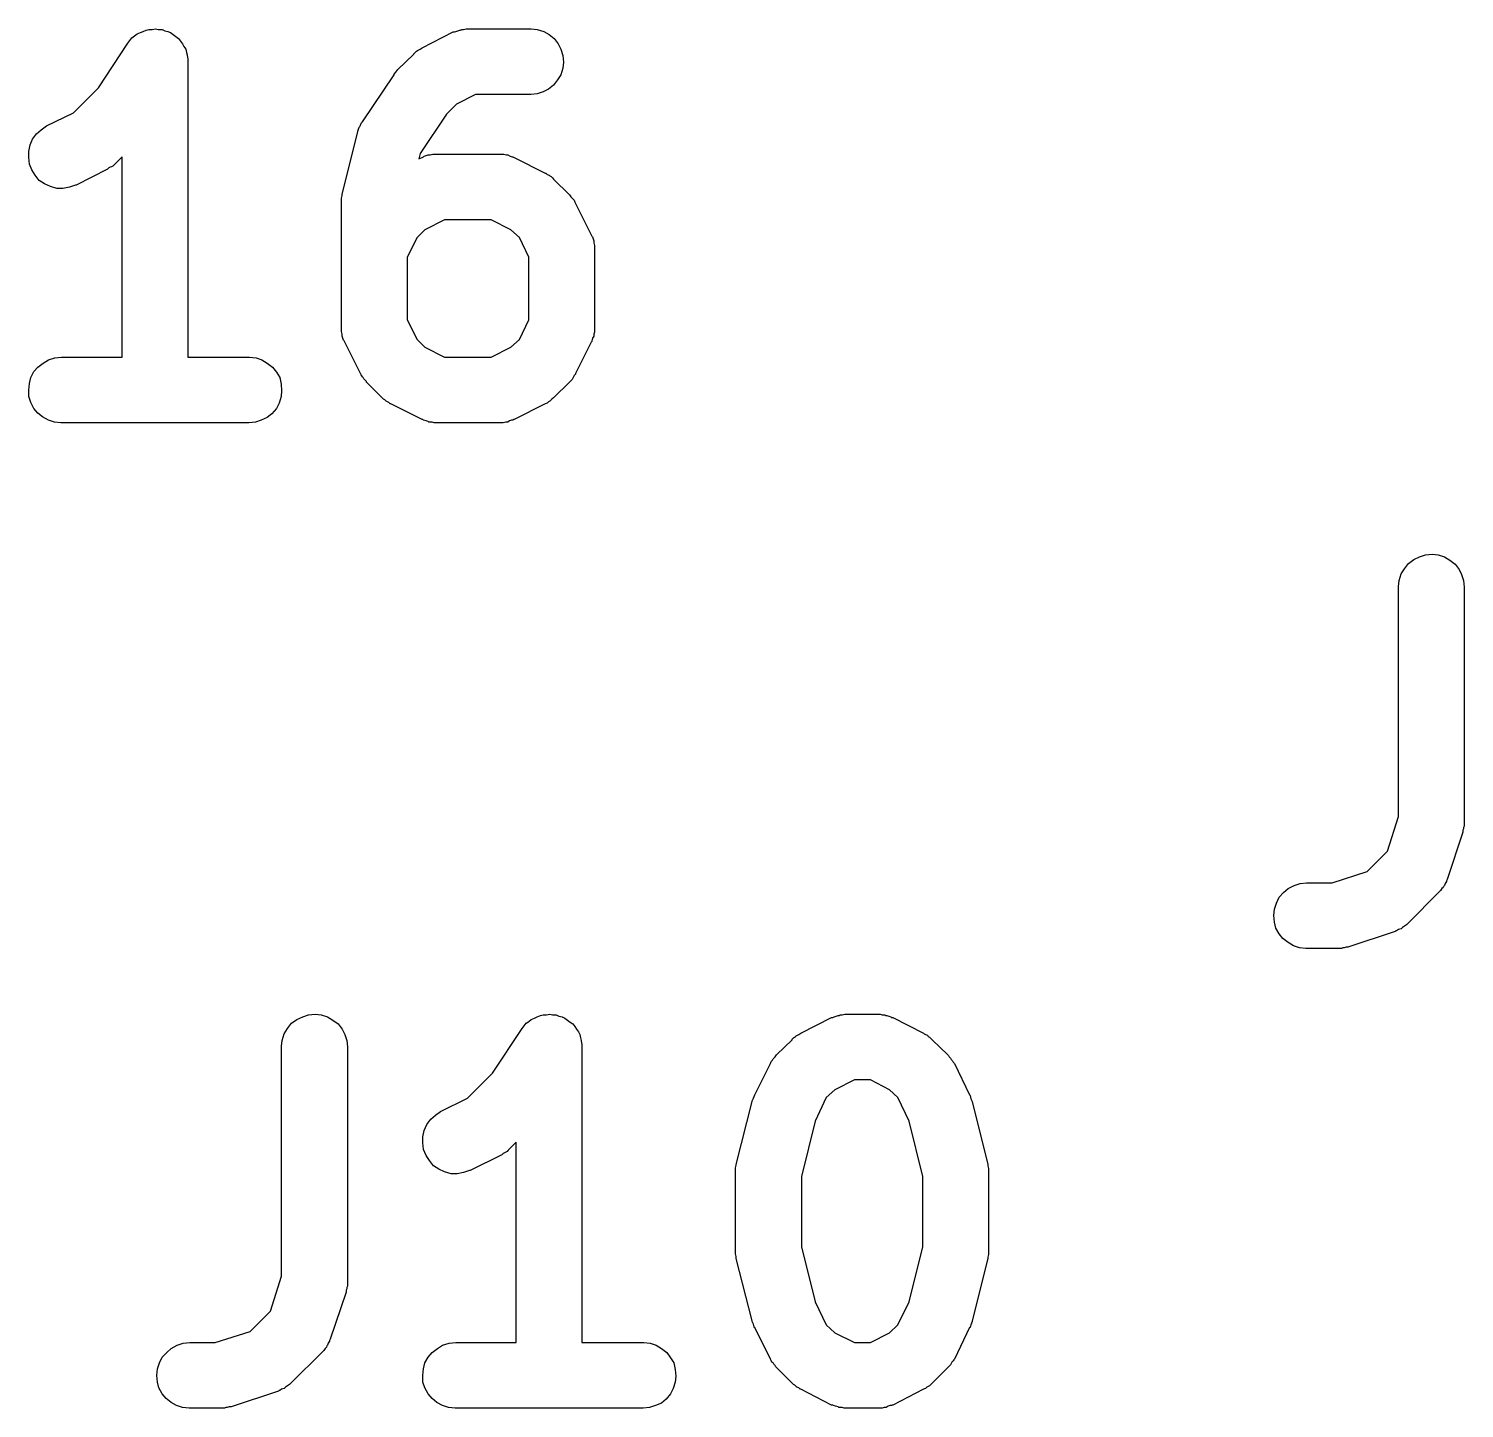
# Model space of a CAD drawing. Extents: x 169.2 to 195, y -135.1 to -106.
# Drawn here: x 187.36 to 189.545, y -119.376 to -117.276 of the extents above; entities that cross this region are included whole.
import ezdxf

# ---------------------------------------------------------------- set-up
doc = ezdxf.new("R2010")
doc.units = 0
doc.layers.add('BLACK', color=7, linetype='CONTINUOUS')

msp = doc.modelspace()

# ---------------------------------------------------------------- linework, layer by layer
at = {"layer": 'BLACK', "linetype": 'CONTINUOUS'}
for p, q in [((187.514, -117.294), (187.517, -117.29)), ((187.517, -117.29), (187.521, -117.287)), ((187.517, -117.29), (187.517, -117.29)), ((187.517, -117.29), (187.517, -117.29)), ((187.521, -117.287), (187.525, -117.284)), ((187.525, -117.284), (187.53, -117.282)), ((187.525, -117.284), (187.525, -117.284)), ((187.525, -117.284), (187.525, -117.284)), ((187.53, -117.282), (187.534, -117.28)), ((187.534, -117.28), (187.539, -117.278)), ((187.534, -117.28), (187.534, -117.28)), ((187.534, -117.28), (187.534, -117.28)), ((187.539, -117.278), (187.543, -117.277)), ((187.543, -117.277), (187.543, -117.277)), ((187.543, -117.277), (187.543, -117.277)), ((187.543, -117.277), (187.548, -117.277)), ((187.548, -117.277), (187.553, -117.276)), ((187.553, -117.276), (187.553, -117.276)), ((187.553, -117.276), (187.557, -117.277)), ((187.553, -117.276), (187.553, -117.276)), ((187.557, -117.277), (187.562, -117.277)), ((187.562, -117.277), (187.562, -117.277)), ((187.562, -117.277), (187.563, -117.277)), ((187.563, -117.277), (187.567, -117.279)), ((187.567, -117.279), (187.572, -117.28)), ((187.572, -117.28), (187.572, -117.28)), ((187.572, -117.28), (187.572, -117.28)), ((187.572, -117.28), (187.576, -117.282)), ((187.576, -117.282), (187.58, -117.285)), ((187.58, -117.285), (187.58, -117.285)), ((187.58, -117.285), (187.58, -117.285)), ((187.58, -117.285), (187.584, -117.288)), ((187.584, -117.288), (187.588, -117.291)), ((187.959, -117.305), (188.006, -117.281)), ((188.006, -117.281), (188.007, -117.281)), ((188.007, -117.281), (188.008, -117.281)), ((188.008, -117.281), (188.01, -117.28)), ((188.01, -117.28), (188.013, -117.279)), ((188.013, -117.279), (188.016, -117.278)), ((188.016, -117.278), (188.017, -117.278)), ((188.017, -117.278), (188.019, -117.277)), ((188.019, -117.277), (188.022, -117.277)), ((188.022, -117.277), (188.026, -117.276)), ((188.026, -117.276), (188.027, -117.276)), ((188.027, -117.276), (188.029, -117.276)), ((188.029, -117.276), (188.124, -117.276)), ((188.124, -117.276), (188.125, -117.276)), ((188.125, -117.276), (188.134, -117.277)), ((188.134, -117.277), (188.144, -117.28)), ((188.144, -117.28), (188.152, -117.285)), ((188.152, -117.285), (188.16, -117.291)), ((187.466, -117.366), (187.511, -117.298)), ((187.511, -117.298), (187.514, -117.294)), ((187.511, -117.298), (187.511, -117.298)), ((187.511, -117.298), (187.511, -117.298)), ((187.511, -117.298), (187.511, -117.298)), ((187.511, -117.298), (187.511, -117.298)), ((187.588, -117.291), (187.588, -117.291)), ((187.588, -117.291), (187.588, -117.291)), ((187.588, -117.291), (187.591, -117.295)), ((187.591, -117.295), (187.594, -117.299)), ((187.594, -117.299), (187.594, -117.299)), ((187.594, -117.299), (187.594, -117.299)), ((187.594, -117.299), (187.596, -117.303)), ((187.596, -117.303), (187.599, -117.307)), ((187.599, -117.307), (187.599, -117.307)), ((187.599, -117.307), (187.599, -117.307)), ((187.599, -117.307), (187.6, -117.312)), ((187.6, -117.312), (187.601, -117.316)), ((187.946, -117.314), (187.948, -117.312)), ((187.948, -117.312), (187.95, -117.31)), ((187.95, -117.31), (187.952, -117.309)), ((187.952, -117.309), (187.954, -117.308)), ((187.954, -117.308), (187.956, -117.307)), ((187.956, -117.307), (187.959, -117.305)), ((188.16, -117.291), (188.166, -117.299)), ((188.166, -117.299), (188.17, -117.307)), ((188.17, -117.307), (188.173, -117.317)), ((187.601, -117.316), (187.601, -117.317)), ((187.601, -117.317), (187.601, -117.317)), ((187.601, -117.317), (187.602, -117.322)), ((187.602, -117.322), (187.602, -117.326)), ((187.602, -117.326), (187.602, -117.776)), ((187.922, -117.338), (187.946, -117.315)), ((187.946, -117.315), (187.946, -117.314)), ((188.173, -117.317), (188.174, -117.327)), ((188.174, -117.327), (188.173, -117.336)), ((187.868, -117.418), (187.916, -117.346)), ((187.916, -117.345), (187.919, -117.342)), ((187.916, -117.346), (187.916, -117.345)), ((187.916, -117.346), (187.916, -117.346)), ((187.916, -117.346), (187.916, -117.346)), ((187.916, -117.346), (187.916, -117.346)), ((187.919, -117.342), (187.922, -117.338)), ((188.165, -117.354), (188.159, -117.362)), ((188.17, -117.346), (188.165, -117.354)), ((188.173, -117.336), (188.17, -117.346)), ((187.428, -117.404), (187.466, -117.366)), ((188.04, -117.376), (188.011, -117.391)), ((188.124, -117.376), (188.04, -117.376)), ((188.134, -117.375), (188.124, -117.376)), ((188.143, -117.372), (188.134, -117.375)), ((188.151, -117.368), (188.143, -117.372)), ((188.159, -117.362), (188.151, -117.368)), ((188.011, -117.391), (187.996, -117.406)), ((187.387, -117.424), (187.428, -117.404)), ((187.865, -117.423), (187.866, -117.42)), ((187.866, -117.42), (187.868, -117.418)), ((187.996, -117.406), (187.956, -117.466)), ((187.366, -117.444), (187.372, -117.436)), ((187.372, -117.436), (187.379, -117.43)), ((187.379, -117.43), (187.387, -117.424)), ((187.837, -117.528), (187.861, -117.433)), ((187.861, -117.432), (187.862, -117.429)), ((187.861, -117.433), (187.861, -117.432)), ((187.862, -117.429), (187.863, -117.426)), ((187.863, -117.426), (187.864, -117.425)), ((187.864, -117.425), (187.865, -117.423)), ((187.36, -117.463), (187.362, -117.453)), ((187.36, -117.472), (187.36, -117.463)), ((187.362, -117.453), (187.366, -117.444)), ((187.361, -117.482), (187.36, -117.472)), ((187.365, -117.491), (187.361, -117.482)), ((187.484, -117.487), (187.482, -117.488)), ((187.486, -117.486), (187.484, -117.487)), ((187.488, -117.485), (187.486, -117.486)), ((187.49, -117.483), (187.488, -117.485)), ((187.492, -117.481), (187.49, -117.483)), ((187.502, -117.471), (187.492, -117.481)), ((187.492, -117.481), (187.492, -117.481)), ((187.502, -117.776), (187.502, -117.471)), ((187.956, -117.466), (187.954, -117.474)), ((187.954, -117.474), (187.959, -117.472)), ((187.959, -117.472), (187.961, -117.471)), ((187.959, -117.472), (187.959, -117.472)), ((187.961, -117.471), (187.962, -117.47)), ((187.962, -117.47), (187.965, -117.469)), ((187.965, -117.469), (187.968, -117.468)), ((187.968, -117.468), (187.97, -117.468)), ((187.97, -117.468), (187.971, -117.468)), ((187.971, -117.468), (187.975, -117.467)), ((187.975, -117.467), (187.978, -117.467)), ((187.978, -117.467), (187.979, -117.467)), ((187.979, -117.467), (187.981, -117.467)), ((187.981, -117.467), (188.076, -117.467)), ((188.076, -117.467), (188.077, -117.467)), ((188.077, -117.467), (188.078, -117.467)), ((188.078, -117.467), (188.08, -117.467)), ((188.08, -117.467), (188.083, -117.467)), ((188.083, -117.467), (188.087, -117.468)), ((188.087, -117.468), (188.088, -117.468)), ((188.088, -117.468), (188.089, -117.468)), ((188.089, -117.468), (188.093, -117.47)), ((188.093, -117.47), (188.096, -117.471)), ((188.096, -117.471), (188.097, -117.471)), ((188.097, -117.471), (188.099, -117.472)), ((188.099, -117.472), (188.146, -117.496)), ((187.37, -117.499), (187.365, -117.491)), ((187.376, -117.507), (187.37, -117.499)), ((187.384, -117.512), (187.376, -117.507)), ((187.48, -117.49), (187.432, -117.514)), ((187.482, -117.488), (187.48, -117.49)), ((188.146, -117.496), (188.147, -117.496)), ((188.147, -117.496), (188.149, -117.498)), ((188.149, -117.498), (188.152, -117.499)), ((188.152, -117.499), (188.153, -117.5)), ((188.153, -117.5), (188.155, -117.501)), ((188.155, -117.501), (188.157, -117.503)), ((188.157, -117.503), (188.159, -117.505)), ((188.159, -117.505), (188.183, -117.529)), ((187.393, -117.516), (187.384, -117.512)), ((187.403, -117.519), (187.393, -117.516)), ((187.412, -117.519), (187.403, -117.519)), ((187.422, -117.517), (187.412, -117.519)), ((187.431, -117.514), (187.422, -117.517)), ((187.432, -117.514), (187.431, -117.514)), ((187.836, -117.534), (187.837, -117.53)), ((187.837, -117.529), (187.837, -117.528)), ((187.837, -117.53), (187.837, -117.529)), ((188.183, -117.529), (188.183, -117.529)), ((188.183, -117.529), (188.185, -117.532)), ((187.836, -117.538), (187.836, -117.534)), ((187.836, -117.539), (187.836, -117.538)), ((187.836, -117.54), (187.836, -117.539)), ((187.836, -117.731), (187.836, -117.54)), ((187.836, -117.54), (187.836, -117.54)), ((188.185, -117.532), (188.187, -117.534)), ((188.187, -117.534), (188.188, -117.535)), ((188.188, -117.535), (188.19, -117.537)), ((188.19, -117.537), (188.191, -117.54)), ((188.191, -117.54), (188.192, -117.542)), ((188.192, -117.542), (188.216, -117.59)), ((187.993, -117.567), (187.963, -117.582)), ((188.064, -117.567), (187.993, -117.567)), ((188.094, -117.582), (188.064, -117.567)), ((187.951, -117.594), (187.936, -117.624)), ((187.963, -117.582), (187.951, -117.594)), ((188.107, -117.594), (188.094, -117.582)), ((188.121, -117.624), (188.107, -117.594)), ((188.216, -117.59), (188.216, -117.59)), ((188.216, -117.59), (188.217, -117.592)), ((188.217, -117.592), (188.218, -117.593)), ((188.218, -117.593), (188.219, -117.596)), ((188.219, -117.596), (188.22, -117.599)), ((188.22, -117.599), (188.22, -117.601)), ((188.22, -117.601), (188.22, -117.602)), ((188.22, -117.602), (188.221, -117.606)), ((188.221, -117.606), (188.221, -117.609)), ((188.221, -117.609), (188.221, -117.61)), ((188.221, -117.61), (188.221, -117.612)), ((188.221, -117.612), (188.221, -117.731)), ((187.936, -117.624), (187.936, -117.719)), ((188.121, -117.719), (188.121, -117.624)), ((187.936, -117.719), (187.951, -117.749)), ((188.107, -117.749), (188.121, -117.719)), ((187.836, -117.732), (187.836, -117.731)), ((187.836, -117.734), (187.836, -117.732)), ((187.836, -117.737), (187.836, -117.734)), ((187.837, -117.741), (187.836, -117.737)), ((187.837, -117.742), (187.837, -117.741)), ((187.837, -117.744), (187.837, -117.742)), ((187.838, -117.747), (187.837, -117.744)), ((187.839, -117.75), (187.838, -117.747)), ((187.951, -117.749), (187.963, -117.761)), ((188.094, -117.761), (188.107, -117.749)), ((188.218, -117.747), (188.217, -117.751)), ((188.22, -117.744), (188.218, -117.747)), ((188.221, -117.738), (188.22, -117.741)), ((188.22, -117.741), (188.22, -117.743)), ((188.22, -117.743), (188.22, -117.744)), ((188.221, -117.731), (188.221, -117.732)), ((188.221, -117.732), (188.221, -117.733)), ((188.221, -117.733), (188.221, -117.735)), ((188.221, -117.735), (188.221, -117.738)), ((187.84, -117.751), (187.839, -117.75)), ((187.841, -117.753), (187.84, -117.751)), ((187.865, -117.801), (187.841, -117.753)), ((187.841, -117.753), (187.841, -117.753)), ((187.963, -117.761), (187.993, -117.776)), ((188.064, -117.776), (188.094, -117.761)), ((188.216, -117.753), (188.192, -117.801)), ((188.217, -117.752), (188.216, -117.753)), ((188.217, -117.751), (188.217, -117.752)), ((187.368, -117.798), (187.374, -117.791)), ((187.374, -117.791), (187.382, -117.785)), ((187.382, -117.785), (187.39, -117.78)), ((187.39, -117.78), (187.4, -117.777)), ((187.4, -117.777), (187.41, -117.776)), ((187.41, -117.776), (187.502, -117.776)), ((187.602, -117.776), (187.695, -117.776)), ((187.695, -117.776), (187.696, -117.776)), ((187.696, -117.776), (187.706, -117.777)), ((187.706, -117.777), (187.715, -117.78)), ((187.715, -117.78), (187.723, -117.785)), ((187.723, -117.785), (187.731, -117.791)), ((187.731, -117.791), (187.737, -117.799)), ((187.993, -117.776), (188.064, -117.776)), ((187.361, -117.816), (187.363, -117.807)), ((187.363, -117.807), (187.368, -117.798)), ((187.737, -117.799), (187.742, -117.807)), ((187.742, -117.807), (187.744, -117.817)), ((187.866, -117.803), (187.865, -117.801)), ((187.868, -117.806), (187.866, -117.803)), ((187.869, -117.807), (187.868, -117.806)), ((187.87, -117.809), (187.869, -117.807)), ((187.872, -117.811), (187.87, -117.809)), ((187.874, -117.813), (187.872, -117.811)), ((187.874, -117.814), (187.874, -117.813)), ((187.898, -117.838), (187.874, -117.814)), ((188.183, -117.814), (188.159, -117.838)), ((188.185, -117.812), (188.183, -117.814)), ((188.187, -117.81), (188.185, -117.812)), ((188.188, -117.808), (188.187, -117.81)), ((188.189, -117.806), (188.188, -117.808)), ((188.19, -117.804), (188.189, -117.806)), ((188.192, -117.802), (188.19, -117.804)), ((188.192, -117.801), (188.192, -117.802)), ((187.36, -117.826), (187.361, -117.816)), ((187.36, -117.836), (187.36, -117.826)), ((187.363, -117.845), (187.36, -117.836)), ((187.744, -117.836), (187.741, -117.846)), ((187.744, -117.817), (187.745, -117.827)), ((187.745, -117.827), (187.744, -117.836)), ((187.368, -117.854), (187.363, -117.845)), ((187.374, -117.861), (187.368, -117.854)), ((187.737, -117.854), (187.73, -117.862)), ((187.741, -117.846), (187.737, -117.854)), ((187.9, -117.84), (187.898, -117.838)), ((187.902, -117.841), (187.9, -117.84)), ((187.904, -117.843), (187.902, -117.841)), ((187.906, -117.844), (187.904, -117.843)), ((187.908, -117.845), (187.906, -117.844)), ((187.91, -117.847), (187.908, -117.845)), ((187.911, -117.847), (187.91, -117.847)), ((187.959, -117.871), (187.911, -117.847)), ((188.146, -117.847), (188.099, -117.871)), ((188.149, -117.846), (188.146, -117.847)), ((188.151, -117.844), (188.149, -117.846)), ((188.153, -117.843), (188.151, -117.844)), ((188.154, -117.842), (188.153, -117.843)), ((188.156, -117.84), (188.154, -117.842)), ((188.159, -117.838), (188.156, -117.84)), ((188.159, -117.838), (188.159, -117.838)), ((187.381, -117.867), (187.374, -117.861)), ((187.39, -117.872), (187.381, -117.867)), ((187.399, -117.875), (187.39, -117.872)), ((187.409, -117.876), (187.399, -117.875)), ((187.41, -117.876), (187.409, -117.876)), ((187.695, -117.876), (187.41, -117.876)), ((187.705, -117.875), (187.695, -117.876)), ((187.714, -117.872), (187.705, -117.875)), ((187.723, -117.868), (187.714, -117.872)), ((187.73, -117.862), (187.723, -117.868)), ((187.96, -117.871), (187.959, -117.871)), ((187.961, -117.872), (187.96, -117.871)), ((187.965, -117.873), (187.961, -117.872)), ((187.968, -117.874), (187.965, -117.873)), ((187.969, -117.875), (187.968, -117.874)), ((187.971, -117.875), (187.969, -117.875)), ((187.974, -117.875), (187.971, -117.875)), ((187.977, -117.876), (187.974, -117.875)), ((187.979, -117.876), (187.977, -117.876)), ((187.98, -117.876), (187.979, -117.876)), ((187.981, -117.876), (187.98, -117.876)), ((188.076, -117.876), (187.981, -117.876)), ((188.078, -117.876), (188.076, -117.876)), ((188.079, -117.876), (188.078, -117.876)), ((188.082, -117.876), (188.079, -117.876)), ((188.086, -117.875), (188.082, -117.876)), ((188.087, -117.875), (188.086, -117.875)), ((188.089, -117.875), (188.087, -117.875)), ((188.092, -117.873), (188.089, -117.875)), ((188.095, -117.872), (188.092, -117.873)), ((188.097, -117.872), (188.095, -117.872)), ((188.098, -117.871), (188.097, -117.872)), ((188.099, -117.871), (188.098, -117.871)), ((189.477, -118.08), (189.486, -118.077)), ((189.486, -118.077), (189.496, -118.076)), ((189.496, -118.076), (189.505, -118.077)), ((189.505, -118.077), (189.515, -118.08)), ((189.449, -118.106), (189.454, -118.098)), ((189.454, -118.098), (189.46, -118.09)), ((189.46, -118.09), (189.468, -118.084)), ((189.468, -118.084), (189.477, -118.08)), ((189.515, -118.08), (189.523, -118.085)), ((189.523, -118.085), (189.531, -118.091)), ((189.531, -118.091), (189.537, -118.099)), ((189.537, -118.099), (189.541, -118.107)), ((189.445, -118.125), (189.446, -118.116)), ((189.446, -118.116), (189.449, -118.106)), ((189.541, -118.107), (189.544, -118.116)), ((189.544, -118.116), (189.545, -118.126)), ((189.445, -118.126), (189.445, -118.125)), ((189.445, -118.475), (189.445, -118.126)), ((189.545, -118.126), (189.545, -118.483)), ((189.428, -118.528), (189.445, -118.475)), ((189.545, -118.49), (189.544, -118.492)), ((189.544, -118.492), (189.544, -118.494)), ((189.545, -118.483), (189.545, -118.484)), ((189.545, -118.484), (189.545, -118.487)), ((189.545, -118.487), (189.545, -118.49)), ((189.543, -118.499), (189.519, -118.571)), ((189.544, -118.494), (189.543, -118.496)), ((189.543, -118.496), (189.543, -118.499)), ((189.397, -118.559), (189.428, -118.528)), ((189.286, -118.58), (189.295, -118.577)), ((189.295, -118.577), (189.305, -118.576)), ((189.305, -118.576), (189.344, -118.576)), ((189.344, -118.576), (189.397, -118.559)), ((189.516, -118.577), (189.515, -118.58)), ((189.518, -118.574), (189.516, -118.577)), ((189.519, -118.571), (189.518, -118.573)), ((189.518, -118.573), (189.518, -118.574)), ((189.519, -118.571), (189.519, -118.571)), ((189.259, -118.607), (189.263, -118.598)), ((189.263, -118.598), (189.27, -118.591)), ((189.27, -118.591), (189.277, -118.585)), ((189.277, -118.585), (189.286, -118.58)), ((189.507, -118.59), (189.459, -118.638)), ((189.508, -118.589), (189.507, -118.59)), ((189.509, -118.588), (189.508, -118.589)), ((189.511, -118.585), (189.509, -118.588)), ((189.513, -118.583), (189.511, -118.585)), ((189.514, -118.581), (189.513, -118.583)), ((189.515, -118.58), (189.514, -118.581)), ((189.255, -118.626), (189.256, -118.616)), ((189.256, -118.616), (189.259, -118.607)), ((189.256, -118.636), (189.255, -118.626)), ((189.258, -118.645), (189.256, -118.636)), ((189.263, -118.654), (189.258, -118.645)), ((189.45, -118.645), (189.449, -118.646)), ((189.451, -118.644), (189.45, -118.645)), ((189.454, -118.642), (189.451, -118.644)), ((189.457, -118.64), (189.454, -118.642)), ((189.458, -118.639), (189.457, -118.64)), ((189.459, -118.638), (189.458, -118.639)), ((189.459, -118.638), (189.459, -118.638)), ((189.269, -118.661), (189.263, -118.654)), ((189.277, -118.667), (189.269, -118.661)), ((189.285, -118.672), (189.277, -118.667)), ((189.44, -118.65), (189.368, -118.674)), ((189.441, -118.649), (189.44, -118.65)), ((189.442, -118.649), (189.441, -118.649)), ((189.445, -118.647), (189.442, -118.649)), ((189.449, -118.646), (189.445, -118.647)), ((189.294, -118.675), (189.285, -118.672)), ((189.304, -118.676), (189.294, -118.675)), ((189.305, -118.676), (189.304, -118.676)), ((189.352, -118.676), (189.305, -118.676)), ((189.355, -118.676), (189.352, -118.676)), ((189.358, -118.676), (189.355, -118.676)), ((189.36, -118.675), (189.358, -118.676)), ((189.362, -118.675), (189.36, -118.675)), ((189.365, -118.674), (189.362, -118.675)), ((189.368, -118.674), (189.365, -118.674)), ((189.368, -118.674), (189.368, -118.674)), ((187.786, -118.777), (187.796, -118.776)), ((187.796, -118.776), (187.805, -118.777)), ((188.148, -118.777), (188.153, -118.776)), ((188.153, -118.776), (188.153, -118.776)), ((188.153, -118.776), (188.157, -118.777)), ((188.153, -118.776), (188.153, -118.776)), ((188.598, -118.777), (188.602, -118.776)), ((188.602, -118.776), (188.603, -118.776)), ((188.603, -118.776), (188.605, -118.776)), ((188.605, -118.776), (188.652, -118.776)), ((188.652, -118.776), (188.653, -118.776)), ((188.653, -118.776), (188.655, -118.776)), ((188.655, -118.776), (188.656, -118.776)), ((188.656, -118.776), (188.659, -118.777)), ((187.749, -118.806), (187.754, -118.798)), ((187.754, -118.798), (187.76, -118.79)), ((187.76, -118.79), (187.768, -118.784)), ((187.768, -118.784), (187.777, -118.78)), ((187.777, -118.78), (187.786, -118.777)), ((187.805, -118.777), (187.815, -118.78)), ((187.815, -118.78), (187.823, -118.785)), ((187.823, -118.785), (187.831, -118.791)), ((187.831, -118.791), (187.837, -118.799)), ((188.066, -118.866), (188.111, -118.798)), ((188.111, -118.798), (188.114, -118.794)), ((188.111, -118.798), (188.111, -118.798)), ((188.111, -118.798), (188.111, -118.798)), ((188.111, -118.798), (188.111, -118.798)), ((188.111, -118.798), (188.111, -118.798)), ((188.114, -118.794), (188.117, -118.79)), ((188.117, -118.79), (188.121, -118.787)), ((188.117, -118.79), (188.117, -118.79)), ((188.117, -118.79), (188.117, -118.79)), ((188.121, -118.787), (188.125, -118.784)), ((188.125, -118.784), (188.13, -118.782)), ((188.125, -118.784), (188.125, -118.784)), ((188.125, -118.784), (188.125, -118.784)), ((188.13, -118.782), (188.134, -118.78)), ((188.134, -118.78), (188.139, -118.778)), ((188.134, -118.78), (188.134, -118.78)), ((188.134, -118.78), (188.134, -118.78)), ((188.139, -118.778), (188.143, -118.777)), ((188.143, -118.777), (188.143, -118.777)), ((188.143, -118.777), (188.143, -118.777)), ((188.143, -118.777), (188.148, -118.777)), ((188.157, -118.777), (188.162, -118.777)), ((188.162, -118.777), (188.162, -118.777)), ((188.162, -118.777), (188.163, -118.777)), ((188.163, -118.777), (188.167, -118.779)), ((188.167, -118.779), (188.172, -118.78)), ((188.172, -118.78), (188.172, -118.78)), ((188.172, -118.78), (188.172, -118.78)), ((188.172, -118.78), (188.176, -118.782)), ((188.176, -118.782), (188.18, -118.785)), ((188.18, -118.785), (188.18, -118.785)), ((188.18, -118.785), (188.18, -118.785)), ((188.18, -118.785), (188.184, -118.788)), ((188.184, -118.788), (188.188, -118.791)), ((188.188, -118.791), (188.188, -118.791)), ((188.188, -118.791), (188.188, -118.791)), ((188.188, -118.791), (188.191, -118.795)), ((188.191, -118.795), (188.194, -118.799)), ((188.535, -118.805), (188.582, -118.781)), ((188.582, -118.781), (188.583, -118.781)), ((188.583, -118.781), (188.584, -118.781)), ((188.584, -118.781), (188.586, -118.78)), ((188.586, -118.78), (188.589, -118.779)), ((188.589, -118.779), (188.592, -118.778)), ((188.592, -118.778), (188.594, -118.778)), ((188.594, -118.778), (188.595, -118.777)), ((188.595, -118.777), (188.598, -118.777)), ((188.659, -118.777), (188.663, -118.777)), ((188.663, -118.777), (188.664, -118.778)), ((188.664, -118.778), (188.666, -118.778)), ((188.666, -118.778), (188.669, -118.779)), ((188.669, -118.779), (188.672, -118.78)), ((188.672, -118.78), (188.673, -118.781)), ((188.673, -118.781), (188.675, -118.781)), ((188.675, -118.781), (188.722, -118.805)), ((187.745, -118.825), (187.746, -118.816)), ((187.746, -118.816), (187.749, -118.806)), ((187.837, -118.799), (187.841, -118.807)), ((187.841, -118.807), (187.844, -118.816)), ((187.844, -118.816), (187.845, -118.826)), ((188.194, -118.799), (188.194, -118.799)), ((188.194, -118.799), (188.194, -118.799)), ((188.194, -118.799), (188.197, -118.803)), ((188.197, -118.803), (188.199, -118.807)), ((188.199, -118.807), (188.199, -118.807)), ((188.199, -118.807), (188.199, -118.807)), ((188.199, -118.807), (188.2, -118.812)), ((188.2, -118.812), (188.201, -118.816)), ((188.201, -118.816), (188.201, -118.817)), ((188.201, -118.817), (188.201, -118.817)), ((188.201, -118.817), (188.202, -118.822)), ((188.498, -118.838), (188.522, -118.815)), ((188.522, -118.814), (188.524, -118.812)), ((188.522, -118.815), (188.522, -118.814)), ((188.524, -118.812), (188.527, -118.81)), ((188.527, -118.81), (188.528, -118.809)), ((188.528, -118.809), (188.53, -118.808)), ((188.53, -118.808), (188.532, -118.807)), ((188.532, -118.807), (188.535, -118.805)), ((188.722, -118.805), (188.723, -118.806)), ((188.723, -118.806), (188.725, -118.807)), ((188.725, -118.807), (188.728, -118.808)), ((188.728, -118.808), (188.729, -118.81)), ((188.729, -118.81), (188.731, -118.811)), ((188.731, -118.811), (188.733, -118.813)), ((188.733, -118.813), (188.735, -118.815)), ((188.735, -118.815), (188.759, -118.838)), ((187.745, -118.826), (187.745, -118.825)), ((187.745, -119.175), (187.745, -118.826)), ((187.845, -118.826), (187.845, -119.183)), ((188.202, -118.822), (188.202, -118.826)), ((188.202, -118.826), (188.202, -119.276)), ((188.494, -118.843), (188.496, -118.841)), ((188.496, -118.841), (188.498, -118.838)), ((188.759, -118.838), (188.76, -118.839)), ((188.76, -118.839), (188.761, -118.841)), ((188.761, -118.841), (188.763, -118.843)), ((188.465, -118.899), (188.489, -118.851)), ((188.489, -118.851), (188.49, -118.848)), ((188.489, -118.851), (188.489, -118.851)), ((188.49, -118.848), (188.492, -118.846)), ((188.492, -118.846), (188.493, -118.844)), ((188.493, -118.844), (188.494, -118.843)), ((188.763, -118.843), (188.764, -118.845)), ((188.764, -118.845), (188.766, -118.847)), ((188.766, -118.847), (188.767, -118.849)), ((188.767, -118.849), (188.769, -118.851)), ((188.769, -118.851), (188.792, -118.899)), ((188.028, -118.904), (188.066, -118.866)), ((188.617, -118.876), (188.587, -118.891)), ((188.641, -118.876), (188.617, -118.876)), ((188.67, -118.891), (188.641, -118.876)), ((187.987, -118.924), (188.028, -118.904)), ((188.461, -118.908), (188.463, -118.904)), ((188.463, -118.904), (188.465, -118.899)), ((188.465, -118.899), (188.465, -118.899)), ((188.465, -118.899), (188.465, -118.899)), ((188.574, -118.903), (188.557, -118.939)), ((188.587, -118.891), (188.574, -118.903)), ((188.683, -118.903), (188.67, -118.891)), ((188.7, -118.939), (188.683, -118.903)), ((188.792, -118.899), (188.793, -118.9)), ((188.793, -118.9), (188.793, -118.9)), ((188.793, -118.9), (188.793, -118.9)), ((188.793, -118.9), (188.794, -118.905)), ((188.794, -118.905), (188.796, -118.909)), ((187.979, -118.93), (187.987, -118.924)), ((188.437, -119.005), (188.461, -118.909)), ((188.461, -118.909), (188.461, -118.908)), ((188.461, -118.908), (188.461, -118.908)), ((188.461, -118.909), (188.461, -118.909)), ((188.796, -118.909), (188.796, -118.909)), ((188.796, -118.909), (188.796, -118.909)), ((188.796, -118.909), (188.82, -119.005)), ((187.962, -118.953), (187.966, -118.944)), ((187.966, -118.944), (187.972, -118.936)), ((187.972, -118.936), (187.979, -118.93)), ((188.557, -118.939), (188.536, -119.023)), ((188.721, -119.023), (188.7, -118.939)), ((187.96, -118.963), (187.962, -118.953)), ((187.96, -118.972), (187.96, -118.963)), ((187.961, -118.982), (187.96, -118.972)), ((188.102, -118.971), (188.092, -118.981)), ((188.102, -119.276), (188.102, -118.971)), ((187.965, -118.991), (187.961, -118.982)), ((187.97, -118.999), (187.965, -118.991)), ((188.08, -118.99), (188.032, -119.014)), ((188.082, -118.988), (188.08, -118.99)), ((188.084, -118.987), (188.082, -118.988)), ((188.086, -118.986), (188.084, -118.987)), ((188.088, -118.985), (188.086, -118.986)), ((188.09, -118.983), (188.088, -118.985)), ((188.092, -118.981), (188.09, -118.983)), ((188.092, -118.981), (188.092, -118.981)), ((187.976, -119.007), (187.97, -118.999)), ((187.984, -119.012), (187.976, -119.007)), ((187.993, -119.016), (187.984, -119.012)), ((188.003, -119.019), (187.993, -119.016)), ((188.031, -119.014), (188.022, -119.017)), ((188.032, -119.014), (188.031, -119.014)), ((188.436, -119.01), (188.437, -119.006)), ((188.436, -119.014), (188.436, -119.01)), ((188.436, -119.015), (188.436, -119.014)), ((188.436, -119.016), (188.436, -119.015)), ((188.436, -119.017), (188.436, -119.016)), ((188.437, -119.006), (188.437, -119.005)), ((188.437, -119.005), (188.437, -119.005)), ((188.82, -119.005), (188.82, -119.005)), ((188.82, -119.005), (188.82, -119.006)), ((188.82, -119.006), (188.82, -119.007)), ((188.82, -119.007), (188.821, -119.011)), ((188.821, -119.011), (188.821, -119.015)), ((188.821, -119.015), (188.821, -119.016)), ((188.821, -119.016), (188.821, -119.017)), ((188.012, -119.019), (188.003, -119.019)), ((188.022, -119.017), (188.012, -119.019)), ((188.436, -119.136), (188.436, -119.017)), ((188.536, -119.023), (188.536, -119.13)), ((188.721, -119.13), (188.721, -119.023)), ((188.821, -119.017), (188.821, -119.136)), ((188.436, -119.137), (188.436, -119.136)), ((188.436, -119.141), (188.436, -119.137)), ((188.436, -119.137), (188.436, -119.137)), ((188.437, -119.145), (188.436, -119.141)), ((188.437, -119.146), (188.437, -119.145)), ((188.437, -119.147), (188.437, -119.146)), ((188.437, -119.148), (188.437, -119.147)), ((188.461, -119.243), (188.437, -119.148)), ((188.536, -119.13), (188.557, -119.214)), ((188.7, -119.214), (188.721, -119.13)), ((188.82, -119.148), (188.796, -119.243)), ((188.821, -119.142), (188.82, -119.146)), ((188.82, -119.146), (188.82, -119.147)), ((188.82, -119.147), (188.82, -119.148)), ((188.821, -119.136), (188.821, -119.136)), ((188.821, -119.136), (188.821, -119.137)), ((188.821, -119.137), (188.821, -119.138)), ((188.821, -119.138), (188.821, -119.142)), ((187.728, -119.228), (187.745, -119.175)), ((187.845, -119.19), (187.844, -119.192)), ((187.845, -119.183), (187.845, -119.184)), ((187.845, -119.184), (187.845, -119.187)), ((187.845, -119.187), (187.845, -119.19)), ((187.843, -119.199), (187.819, -119.271)), ((187.844, -119.194), (187.843, -119.196)), ((187.843, -119.196), (187.843, -119.199)), ((187.844, -119.192), (187.844, -119.194)), ((187.697, -119.259), (187.728, -119.228)), ((188.557, -119.214), (188.574, -119.249)), ((188.683, -119.249), (188.7, -119.214)), ((188.461, -119.244), (188.461, -119.243)), ((188.461, -119.243), (188.461, -119.243)), ((188.463, -119.248), (188.461, -119.244)), ((188.464, -119.252), (188.463, -119.248)), ((188.464, -119.253), (188.464, -119.252)), ((188.464, -119.252), (188.464, -119.252)), ((188.465, -119.253), (188.464, -119.253)), ((188.489, -119.301), (188.465, -119.253)), ((188.574, -119.249), (188.587, -119.261)), ((188.67, -119.261), (188.683, -119.249)), ((188.792, -119.253), (188.769, -119.301)), ((188.793, -119.253), (188.792, -119.253)), ((188.792, -119.253), (188.792, -119.253)), ((188.794, -119.249), (188.793, -119.253)), ((188.796, -119.244), (188.794, -119.249)), ((188.796, -119.243), (188.796, -119.244)), ((188.796, -119.244), (188.796, -119.244)), ((188.796, -119.244), (188.796, -119.244)), ((187.586, -119.28), (187.595, -119.277)), ((187.595, -119.277), (187.605, -119.276)), ((187.605, -119.276), (187.644, -119.276)), ((187.644, -119.276), (187.697, -119.259)), ((187.816, -119.277), (187.815, -119.28)), ((187.818, -119.274), (187.816, -119.277)), ((187.819, -119.271), (187.818, -119.273)), ((187.818, -119.273), (187.818, -119.274)), ((187.819, -119.271), (187.819, -119.271)), ((187.99, -119.28), (188, -119.277)), ((188, -119.277), (188.01, -119.276)), ((188.01, -119.276), (188.102, -119.276)), ((188.202, -119.276), (188.295, -119.276)), ((188.295, -119.276), (188.296, -119.276)), ((188.296, -119.276), (188.306, -119.277)), ((188.306, -119.277), (188.315, -119.28)), ((188.587, -119.261), (188.617, -119.276)), ((188.617, -119.276), (188.641, -119.276)), ((188.641, -119.276), (188.67, -119.261)), ((187.559, -119.307), (187.563, -119.298)), ((187.563, -119.298), (187.57, -119.291)), ((187.57, -119.291), (187.577, -119.285)), ((187.577, -119.285), (187.586, -119.28)), ((187.807, -119.29), (187.759, -119.338)), ((187.808, -119.289), (187.807, -119.29)), ((187.809, -119.288), (187.808, -119.289)), ((187.811, -119.285), (187.809, -119.288)), ((187.813, -119.283), (187.811, -119.285)), ((187.814, -119.281), (187.813, -119.283)), ((187.815, -119.28), (187.814, -119.281)), ((187.963, -119.307), (187.968, -119.298)), ((187.968, -119.298), (187.974, -119.291)), ((187.974, -119.291), (187.982, -119.285)), ((187.982, -119.285), (187.99, -119.28)), ((188.315, -119.28), (188.323, -119.285)), ((188.323, -119.285), (188.331, -119.291)), ((188.331, -119.291), (188.337, -119.299)), ((188.337, -119.299), (188.342, -119.307)), ((187.555, -119.326), (187.556, -119.316)), ((187.556, -119.316), (187.559, -119.307)), ((187.96, -119.326), (187.961, -119.316)), ((187.961, -119.316), (187.963, -119.307)), ((188.342, -119.307), (188.344, -119.317)), ((188.344, -119.317), (188.345, -119.327)), ((188.49, -119.303), (188.489, -119.301)), ((188.491, -119.306), (188.49, -119.303)), ((188.493, -119.307), (188.491, -119.306)), ((188.494, -119.309), (188.493, -119.307)), ((188.496, -119.311), (188.494, -119.309)), ((188.497, -119.313), (188.496, -119.311)), ((188.498, -119.314), (188.497, -119.313)), ((188.522, -119.338), (188.498, -119.314)), ((188.759, -119.314), (188.735, -119.338)), ((188.761, -119.312), (188.759, -119.314)), ((188.763, -119.31), (188.761, -119.312)), ((188.764, -119.308), (188.763, -119.31)), ((188.765, -119.306), (188.764, -119.308)), ((188.767, -119.304), (188.765, -119.306)), ((188.768, -119.302), (188.767, -119.304)), ((188.769, -119.301), (188.768, -119.302)), ((187.556, -119.336), (187.555, -119.326)), ((187.558, -119.345), (187.556, -119.336)), ((187.751, -119.344), (187.75, -119.345)), ((187.754, -119.342), (187.751, -119.344)), ((187.757, -119.34), (187.754, -119.342)), ((187.758, -119.339), (187.757, -119.34)), ((187.759, -119.338), (187.758, -119.339)), ((187.759, -119.338), (187.759, -119.338)), ((187.96, -119.336), (187.96, -119.326)), ((187.963, -119.345), (187.96, -119.336)), ((188.344, -119.336), (188.341, -119.346)), ((188.345, -119.327), (188.344, -119.336)), ((188.524, -119.34), (188.522, -119.338)), ((188.526, -119.341), (188.524, -119.34)), ((188.528, -119.343), (188.526, -119.341)), ((188.529, -119.344), (188.528, -119.343)), ((188.532, -119.345), (188.529, -119.344)), ((188.727, -119.344), (188.725, -119.346)), ((188.729, -119.343), (188.727, -119.344)), ((188.731, -119.342), (188.729, -119.343)), ((188.733, -119.34), (188.731, -119.342)), ((188.735, -119.338), (188.733, -119.34)), ((188.735, -119.338), (188.735, -119.338)), ((187.563, -119.354), (187.558, -119.345)), ((187.569, -119.361), (187.563, -119.354)), ((187.577, -119.367), (187.569, -119.361)), ((187.74, -119.35), (187.668, -119.374)), ((187.741, -119.349), (187.74, -119.35)), ((187.742, -119.349), (187.741, -119.349)), ((187.745, -119.347), (187.742, -119.349)), ((187.749, -119.346), (187.745, -119.347)), ((187.75, -119.345), (187.749, -119.346)), ((187.968, -119.354), (187.963, -119.345)), ((187.974, -119.361), (187.968, -119.354)), ((187.981, -119.367), (187.974, -119.361)), ((188.33, -119.362), (188.323, -119.368)), ((188.337, -119.354), (188.33, -119.362)), ((188.341, -119.346), (188.337, -119.354)), ((188.534, -119.347), (188.532, -119.345)), ((188.535, -119.347), (188.534, -119.347)), ((188.582, -119.371), (188.535, -119.347)), ((188.722, -119.347), (188.675, -119.371)), ((188.725, -119.346), (188.722, -119.347)), ((187.585, -119.372), (187.577, -119.367)), ((187.594, -119.375), (187.585, -119.372)), ((187.604, -119.376), (187.594, -119.375)), ((187.605, -119.376), (187.604, -119.376)), ((187.652, -119.376), (187.605, -119.376)), ((187.655, -119.376), (187.652, -119.376)), ((187.658, -119.376), (187.655, -119.376)), ((187.66, -119.375), (187.658, -119.376)), ((187.662, -119.375), (187.66, -119.375)), ((187.665, -119.374), (187.662, -119.375)), ((187.668, -119.374), (187.665, -119.374)), ((187.668, -119.374), (187.668, -119.374)), ((187.99, -119.372), (187.981, -119.367)), ((187.999, -119.375), (187.99, -119.372)), ((188.009, -119.376), (187.999, -119.375)), ((188.01, -119.376), (188.009, -119.376)), ((188.295, -119.376), (188.01, -119.376)), ((188.305, -119.375), (188.295, -119.376)), ((188.314, -119.372), (188.305, -119.375)), ((188.323, -119.368), (188.314, -119.372)), ((188.584, -119.371), (188.582, -119.371)), ((188.585, -119.372), (188.584, -119.371)), ((188.588, -119.373), (188.585, -119.372)), ((188.592, -119.374), (188.588, -119.373)), ((188.593, -119.375), (188.592, -119.374)), ((188.594, -119.375), (188.593, -119.375)), ((188.598, -119.375), (188.594, -119.375)), ((188.601, -119.376), (188.598, -119.375)), ((188.603, -119.376), (188.601, -119.376)), ((188.604, -119.376), (188.603, -119.376)), ((188.605, -119.376), (188.604, -119.376)), ((188.652, -119.376), (188.605, -119.376)), ((188.654, -119.376), (188.652, -119.376)), ((188.655, -119.376), (188.654, -119.376)), ((188.659, -119.376), (188.655, -119.376)), ((188.662, -119.375), (188.659, -119.376)), ((188.664, -119.375), (188.662, -119.375)), ((188.665, -119.375), (188.664, -119.375)), ((188.668, -119.373), (188.665, -119.375)), ((188.671, -119.372), (188.668, -119.373)), ((188.673, -119.372), (188.671, -119.372)), ((188.674, -119.371), (188.673, -119.372)), ((188.675, -119.371), (188.674, -119.371))]:
    msp.add_line(p, q, dxfattribs=at)

doc.saveas('drawing.dxf')
